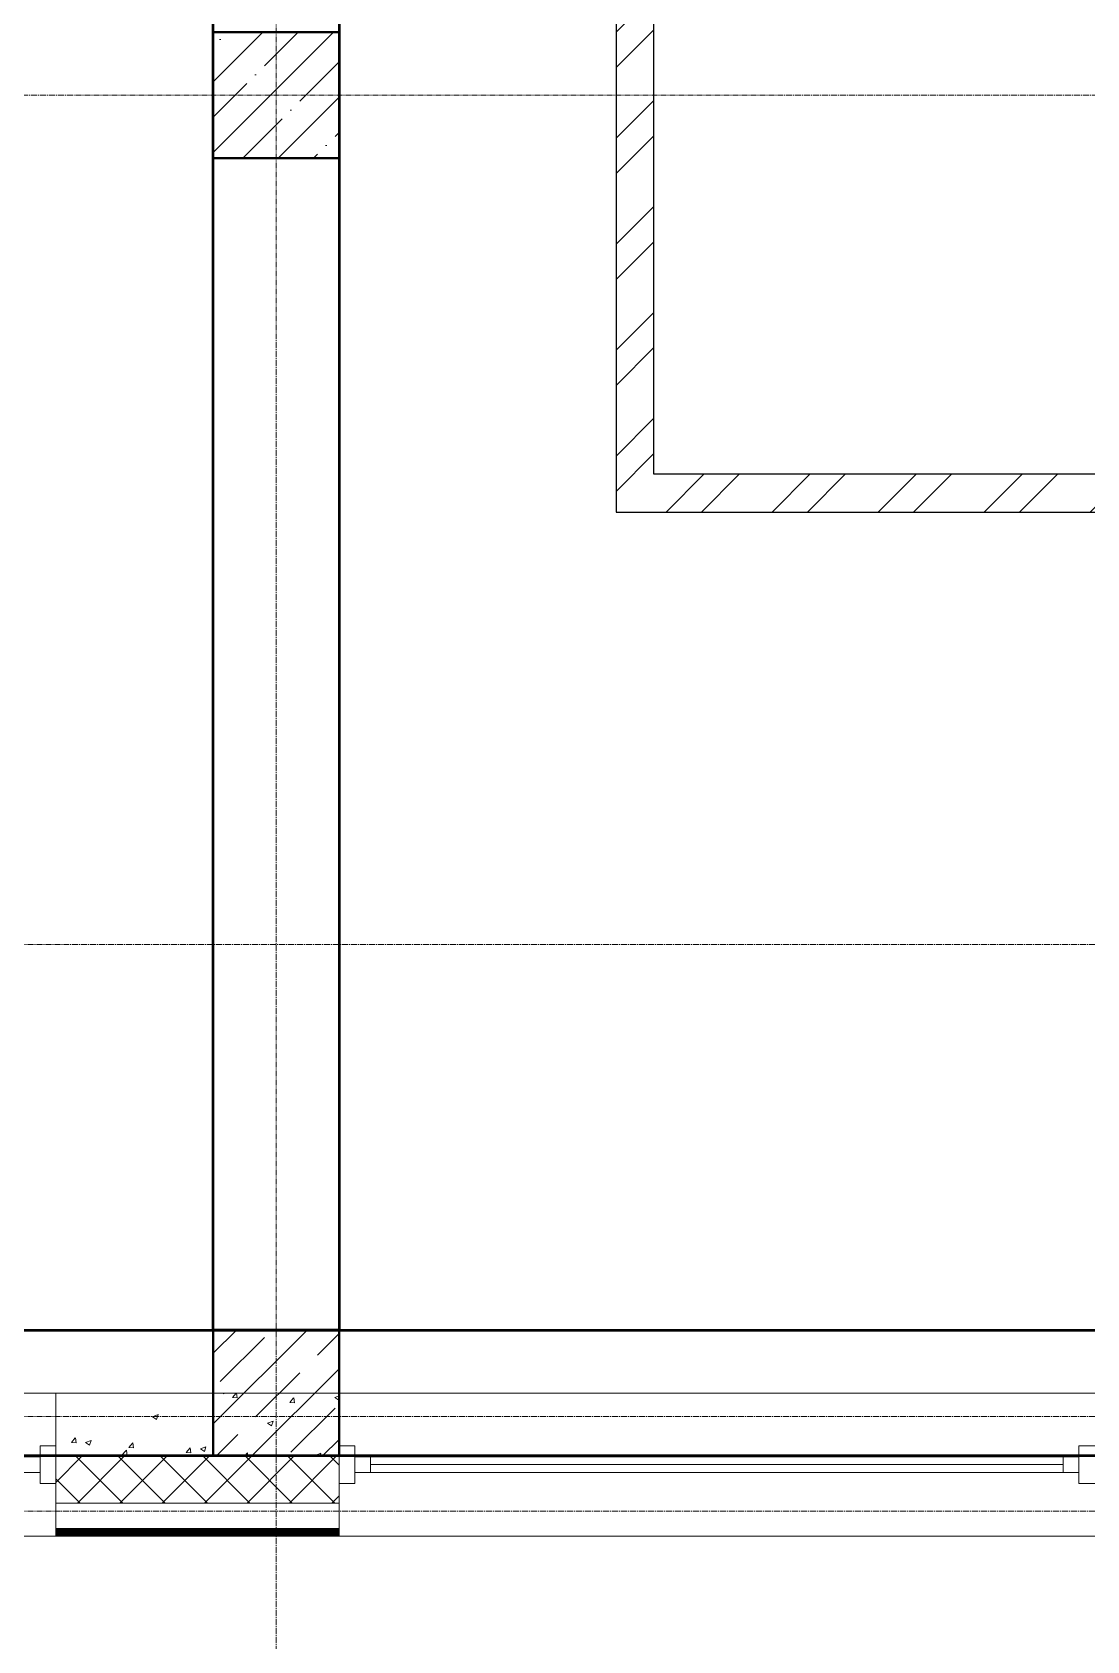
# Model space of a CAD drawing. Header units: millimetres. Extents: x -231292 to 573618, y -153144 to 564035.
# Drawn here: x 32308 to 35658, y -94358 to -89245 of the extents above; entities that cross this region are included whole.
import ezdxf

# ---------------------------------------------------------------- set-up
doc = ezdxf.new("R2010")
doc.units = ezdxf.units.MM
doc.linetypes.add('CENTER2', pattern=[28.575, 19.05, -3.175, 3.175, -3.175])
doc.linetypes.add('HIDDEN2', pattern=[4.7625, 3.175, -1.5875])
doc.layers.get('0').update_dxf_attribs({"color": 250})
for name, color, linetype, lineweight in [('A-Wall_Материал_Газоблок_Контур', 250, 'Continuous', 0), ('АР_Колонны', 250, 'Continuous', 35), ('АР_Окна', 250, 'Continuous', 5), ('АР_Стены ЖБ', 250, 'Continuous', 35), ('АР_Стены кирпич', 250, 'Continuous', 20), ('АР_Стены ПЕНОблок', 250, 'Continuous', 20), ('АР_Тонкая', 250, 'Continuous', 5), ('АР_Утеплитель', 250, 'Continuous', 0), ('АР_Штриховка', 250, 'Continuous', 0), ('РД_Оси_100', 250, 'Continuous', 0)]:
    doc.layers.add(name, color=color, linetype=linetype, lineweight=lineweight)
doc.layers.add('КР_Балки-0.5', color=60, linetype='Continuous', lineweight=50, plot=False)

# ---------------------------------------------------------------- blocks, each defined once
blk = doc.blocks.new('оси_рен')
at = {"layer": 'РД_Оси_100', "color": 251, "linetype": 'CENTER2', "true_color": 0x636466}
for p, q in [((1219852.916, 135558.25), (1219852.916, 223268.25)), ((1189697.958, 195313.25), (1241712.916, 195313.25))]:
    blk.add_line(p, q, dxfattribs=at)
for points in [[(1241712.916, 192613.25), (1189697.958, 192613.25)], [(1241712.916, 191113.25), (1190197.958, 191113.25), (1189697.958, 191263.25)], [(1241712.916, 190813.25), (1190197.958, 190813.25), (1189697.958, 190663.25)]]:
    blk.add_lwpolyline(points, dxfattribs=at)

msp = doc.modelspace()

# ---------------------------------------------------------------- hatches: boundary and pattern name
at = {"layer": 'АР_Штриховка', "linetype": 'Continuous', "lineweight": 0, "true_color": 0x000000}
h = msp.add_hatch(dxfattribs=at)
h.set_pattern_fill('ANSI32', color=18, scale=25, style=0)
h.set_pattern_definition([(45, (8883.46, -162345.28), (-168.3798, 168.3798), []), (45, (8995.7, -162345.28), (-168.3798, 168.3798), [])])
h.paths.add_polyline_path([(34163.458, -90770.283), (34283.458, -90650.283), (34283.458, -89070.283), (34253.458, -88990.283), (34163.458, -88950.283)], flags=0)
h.paths.add_polyline_path([(34163.458, -88950.283), (34253.458, -88990.283), (34283.458, -88950.283), (34283.458, -85650.283), (34163.458, -85530.283)], flags=0)
at = {"layer": 'АР_Штриховка', "linetype": 'Continuous', "lineweight": 5, "true_color": 0x000000}
h = msp.add_hatch(dxfattribs=at)
h.set_pattern_fill('ANSI35', color=18, scale=25, style=0)
h.set_pattern_definition([(45, (8883.46, -162345.28), (-112.2532, 112.2532), []), (45, (8995.71, -162345.28), (-112.2532, 112.2532), [198.4375, -39.6875, 0, -39.6875])])
h.paths.add_polyline_path([(32883.458, -89645.283), (33283.458, -89645.283), (33283.458, -89245.283), (32883.458, -89245.283)], flags=0)
at = {"layer": 'АР_Штриховка', "linetype": 'Continuous', "lineweight": 0, "true_color": 0x000000}
h = msp.add_hatch(dxfattribs=at)
h.set_pattern_fill('ANSI32', color=18, scale=25, angle=360, style=0)
h.set_pattern_definition([(45, (8883.46, -162345.28), (-168.3798, 168.3798), []), (45, (8995.7, -162345.28), (-168.3798, 168.3798), [])])
h.paths.add_polyline_path([(36383.458, -90770.283), (36383.458, -90650.283), (34283.458, -90650.283), (34163.458, -90770.283)], flags=0)

# ---------------------------------------------------------------- linework, layer by layer
at = {"lineweight": -3}
msp.add_lwpolyline([(21783.458, -93370.275), (36407.809, -93370.275), (36407.809, -76377.472), (21783.458, -76377.472)], close=True, dxfattribs=at)
at = {"layer": 'A-Wall_Материал_Газоблок_Контур', "color": 18, "linetype": 'Continuous', "lineweight": 0, "true_color": 0x000000}
for p, q in [((32383.458, -93570.283), (29983.458, -93570.283)), ((35683.458, -93570.283), (33283.458, -93570.283)), ((29983.458, -94025.283), (32383.458, -94025.283)), ((33283.458, -94025.283), (35683.458, -94025.283))]:
    msp.add_line(p, q, dxfattribs=at)
at = {"layer": 'АР_Колонны', "color": 18, "linetype": 'HIDDEN2', "lineweight": 25, "true_color": 0x000000}
for p, q in [((32883.458, -89245.283), (33283.458, -89245.283)), ((32883.458, -89645.283), (32883.458, -89245.283)), ((33283.458, -89245.283), (33283.458, -89645.283)), ((33283.458, -89645.283), (32883.458, -89645.283)), ((32883.458, -93370.283), (33283.458, -93370.283)), ((32883.458, -93770.283), (32883.458, -93370.283)), ((33283.458, -93370.283), (33283.458, -93770.283)), ((33283.458, -93770.283), (32883.458, -93770.283))]:
    msp.add_line(p, q, dxfattribs=at)
at = {"layer": 'АР_Колонны', "color": 18, "linetype": 'Continuous', "lineweight": 30, "true_color": 0x000000}
for p, q in [((33283.458, -89245.283), (32883.458, -89245.283)), ((32883.458, -89245.283), (32883.458, -89645.283)), ((33283.458, -89645.283), (33283.458, -89245.283)), ((32883.458, -89645.283), (33283.458, -89645.283)), ((33283.458, -93370.283), (32883.458, -93370.283)), ((32883.458, -93370.283), (32883.458, -93770.283)), ((33283.458, -93770.283), (33283.458, -93370.283)), ((32883.458, -93770.283), (33283.458, -93770.283))]:
    msp.add_line(p, q, dxfattribs=at)
at = {"layer": 'АР_Окна', "color": 18, "linetype": 'Continuous', "lineweight": 5, "true_color": 0x000000}
for p, q in [((32383.458, -93570.283), (29983.458, -93570.283)), ((35683.458, -93570.283), (33283.458, -93570.283)), ((32383.458, -93737.783), (32333.458, -93737.783)), ((32333.458, -93737.783), (32333.458, -93857.783)), ((32383.458, -93857.783), (32383.458, -93737.783)), ((33283.458, -93857.783), (33283.458, -93737.783)), ((33283.458, -93737.783), (33333.458, -93737.783)), ((33333.458, -93737.783), (33333.458, -93857.783)), ((35683.458, -93737.783), (35633.458, -93737.783)), ((35633.458, -93737.783), (35633.458, -93857.783)), ((30033.458, -93772.783), (32333.458, -93772.783)), ((32333.458, -93772.783), (32333.458, -93822.783)), ((33333.458, -93822.783), (33333.458, -93772.783)), ((33333.458, -93772.783), (35633.458, -93772.783)), ((33383.458, -93772.783), (33383.458, -93822.783)), ((35583.458, -93797.783), (33383.458, -93797.783)), ((35583.458, -93772.783), (35583.458, -93822.783)), ((35633.458, -93772.783), (35633.458, -93822.783)), ((32333.458, -93822.783), (30033.458, -93822.783)), ((32333.458, -93857.783), (32383.458, -93857.783)), ((33333.458, -93857.783), (33283.458, -93857.783)), ((35633.458, -93822.783), (33333.458, -93822.783)), ((35633.458, -93857.783), (35683.458, -93857.783)), ((32383.458, -94025.283), (29983.458, -94025.283)), ((35683.458, -94025.283), (33283.458, -94025.283))]:
    msp.add_line(p, q, dxfattribs=at)
at = {"layer": 'АР_Стены ЖБ', "color": 18, "linetype": 'Continuous', "lineweight": 40, "true_color": 0x000000}
for p, q in [((33283.458, -89245.283), (32883.458, -89245.283)), ((32883.458, -89245.283), (32883.458, -89645.283)), ((33283.458, -89645.283), (33283.458, -89245.283)), ((32883.458, -89645.283), (33283.458, -89645.283)), ((33283.458, -93370.283), (32883.458, -93370.283)), ((32883.458, -93370.283), (32883.458, -93770.283)), ((33283.458, -93770.283), (33283.458, -93370.283)), ((32883.458, -93770.283), (33283.458, -93770.283))]:
    msp.add_line(p, q, dxfattribs=at)
at = {"layer": 'АР_Стены кирпич', "color": 18, "linetype": 'Continuous', "lineweight": 25, "true_color": 0x000000}
for p, q in [((34163.458, -88950.283), (34163.458, -90770.283)), ((34283.458, -90650.283), (34283.458, -89070.283)), ((36383.458, -90650.283), (34283.458, -90650.283)), ((34163.458, -90770.283), (36383.458, -90770.283))]:
    msp.add_line(p, q, dxfattribs=at)
at = {"layer": 'АР_Стены ПЕНОблок', "color": 18, "linetype": 'Continuous', "lineweight": 20, "true_color": 0x000000}
for p, q in [((33283.458, -93570.283), (32383.458, -93570.283)), ((32383.458, -93570.283), (32383.458, -93770.283)), ((33283.458, -93770.283), (33283.458, -93570.283)), ((32383.458, -93770.283), (33283.458, -93770.283))]:
    msp.add_line(p, q, dxfattribs=at)
at = {"layer": 'АР_Тонкая', "color": 18, "linetype": 'Continuous', "lineweight": 5, "true_color": 0x000000}
for p, q in [((33283.458, -93920.283), (32383.458, -93920.283)), ((32383.458, -93920.283), (32383.458, -94000.283)), ((33283.458, -94000.283), (33283.458, -93920.283)), ((32383.458, -94000.283), (33283.458, -94000.283)), ((33283.458, -94000.283), (32383.458, -94000.283)), ((32383.458, -94000.283), (32383.458, -94025.283)), ((33283.458, -94025.283), (33283.458, -94000.283)), ((32383.458, -94025.283), (33283.458, -94025.283))]:
    msp.add_line(p, q, dxfattribs=at)
at = {"layer": 'АР_Утеплитель', "color": 18, "linetype": 'Continuous', "lineweight": 0, "true_color": 0x000000}
for p, q in [((33283.458, -93770.283), (32383.458, -93770.283)), ((32383.458, -93770.283), (32383.458, -93920.283)), ((33283.458, -93920.283), (33283.458, -93770.283)), ((32383.458, -93920.283), (33283.458, -93920.283))]:
    msp.add_line(p, q, dxfattribs=at)
at = {"layer": 'АР_Штриховка', "color": 18, "linetype": 'Continuous', "lineweight": 5, "true_color": 0x000000}
for p, q in [((32883.458, -93444.002), (32957.178, -93370.283)), ((32883.458, -93668.509), (33181.684, -93370.283)), ((32905.643, -93534.07), (33045.96, -93393.754)), ((33214.34, -93449.88), (33283.458, -93380.762)), ((33006.19, -93770.283), (33283.458, -93493.015)), ((33017.896, -93646.324), (33158.213, -93506.007)), ((33130.15, -93758.577), (33270.466, -93618.26)), ((32893.937, -93770.283), (32961.77, -93702.45)), ((33230.697, -93770.283), (33283.458, -93717.521))]:
    msp.add_line(p, q, dxfattribs=at)
at = {"layer": 'АР_Штриховка', "color": 18, "linetype": 'Continuous', "lineweight": 0, "true_color": 0x000000}
for p, q in [((32914.054, -93570.283), (32917.127, -93572.356)), ((32917.133, -93572.357), (32917.829, -93570.283)), ((32944.545, -93584.365), (32956.361, -93570.283)), ((32944.545, -93584.366), (32959.727, -93585.695)), ((32959.823, -93585.677), (32956.983, -93570.283)), ((33116.875, -93570.283), (33119.53, -93570.695)), ((33119.537, -93570.65), (33119.495, -93570.283)), ((33126.73, -93600.304), (33138.975, -93585.711)), ((33126.73, -93600.305), (33141.912, -93601.634)), ((33142.007, -93601.616), (33139.07, -93585.695)), ((33269.523, -93584.176), (33282.158, -93592.698)), ((33269.548, -93584.121), (33283.458, -93578.782)), ((33282.163, -93592.7), (33283.458, -93588.841)), ((32691.076, -93645.756), (32703.711, -93654.278)), ((32691.101, -93645.702), (32708.886, -93638.875)), ((32703.716, -93654.28), (32708.866, -93638.931)), ((33056.132, -93666.044), (33073.917, -93659.217)), ((33068.747, -93674.623), (33073.897, -93659.274)), ((33056.107, -93666.099), (33068.742, -93674.621)), ((32433.235, -93727.604), (32445.48, -93713.011)), ((32433.235, -93727.606), (32448.417, -93728.934)), ((32448.513, -93728.916), (32445.576, -93712.995)), ((32477.66, -93727.679), (32490.294, -93736.201)), ((32477.684, -93727.625), (32495.469, -93720.798)), ((32490.3, -93736.203), (32495.45, -93720.854)), ((32590.597, -93770.283), (32608.221, -93751.914)), ((32610.385, -93770.283), (32608.248, -93751.911)), ((32615.419, -93743.543), (32627.664, -93728.95)), ((32615.419, -93743.545), (32630.601, -93744.873)), ((32630.697, -93744.855), (32627.761, -93728.934)), ((32797.604, -93759.482), (32809.849, -93744.889)), ((32797.604, -93759.484), (32812.786, -93760.812)), ((32812.882, -93760.795), (32809.945, -93744.873)), ((32842.691, -93748.022), (32855.325, -93756.544)), ((32842.715, -93747.967), (32860.5, -93741.14)), ((32855.331, -93756.545), (32860.481, -93741.196)), ((32984.101, -93770.283), (32992.034, -93760.828)), ((32993.876, -93770.283), (32992.129, -93760.812)), ((33207.746, -93768.309), (33225.531, -93761.482)), ((33222.578, -93770.283), (33225.512, -93761.539)), ((32383.458, -93854.2), (32467.375, -93770.283)), ((32595.886, -93920.283), (32445.886, -93770.283)), ((32452.079, -93920.283), (32602.079, -93770.283)), ((32730.59, -93920.283), (32580.59, -93770.283)), ((32586.783, -93920.283), (32736.783, -93770.283)), ((32865.293, -93920.283), (32715.293, -93770.283)), ((32721.486, -93920.283), (32871.486, -93770.283)), ((32999.997, -93920.283), (32849.997, -93770.283)), ((32856.19, -93920.283), (33006.19, -93770.283)), ((33134.701, -93920.283), (32984.701, -93770.283)), ((32990.894, -93920.283), (33140.894, -93770.283)), ((33269.405, -93920.283), (33119.405, -93770.283)), ((33125.598, -93920.283), (33275.598, -93770.283)), ((33207.721, -93768.364), (33210.566, -93770.283)), ((33283.458, -93799.632), (33254.109, -93770.283)), ((32461.182, -93920.283), (32383.458, -93842.559)), ((33260.302, -93920.283), (33283.458, -93897.127)), ((32383.458, -94000.283), (33283.458, -94000.283)), ((32383.458, -94001.283), (33283.458, -94001.283)), ((32383.458, -94002.283), (33283.458, -94002.283)), ((32383.458, -94003.283), (33283.458, -94003.283)), ((32383.458, -94004.283), (33283.458, -94004.283)), ((32383.458, -94005.283), (33283.458, -94005.283)), ((32383.458, -94006.283), (33283.458, -94006.283)), ((32383.458, -94007.283), (33283.458, -94007.283)), ((32383.458, -94008.283), (33283.458, -94008.283)), ((32383.458, -94009.283), (33283.458, -94009.283)), ((32383.458, -94010.283), (33283.458, -94010.283)), ((32383.458, -94011.283), (33283.458, -94011.283)), ((32383.458, -94012.283), (33283.458, -94012.283)), ((32383.458, -94013.283), (33283.458, -94013.283)), ((32383.458, -94014.283), (33283.458, -94014.283)), ((32383.458, -94015.283), (33283.458, -94015.283)), ((32383.458, -94016.283), (33283.458, -94016.283)), ((32383.458, -94017.283), (33283.458, -94017.283)), ((32383.458, -94018.283), (33283.458, -94018.283)), ((32383.458, -94019.283), (33283.458, -94019.283)), ((32383.458, -94020.283), (33283.458, -94020.283)), ((32383.458, -94021.283), (33283.458, -94021.283)), ((32383.458, -94022.283), (33283.458, -94022.283)), ((32383.458, -94023.283), (33283.458, -94023.283)), ((32383.458, -94024.283), (33283.458, -94024.283))]:
    msp.add_line(p, q, dxfattribs=at)
at = {"layer": 'КР_Балки-0.5', "color": 18, "ltscale": 200, "true_color": 0x000000}
for p, q in [((32883.458, -93370.281), (32883.458, -75525.283)), ((33283.456, -76195.338), (33283.417, -93370.281)), ((21608.506, -93370.275), (36283.458, -93370.283)), ((21608.506, -93370.275), (36283.458, -93370.283)), ((33283.458, -93370.281), (32883.458, -93370.281)), ((33283.458, -93370.281), (32883.458, -93370.281)), ((36283.458, -93770.283), (21608.506, -93770.275)), ((36283.458, -93770.283), (21608.506, -93770.275))]:
    msp.add_line(p, q, dxfattribs=at)

# ---------------------------------------------------------------- block references
at = {"rotation": 359.999868838025}
msp.add_blockref('оси_рен', (-1186769.82, -284755.728), dxfattribs=at)

doc.saveas('drawing.dxf')
